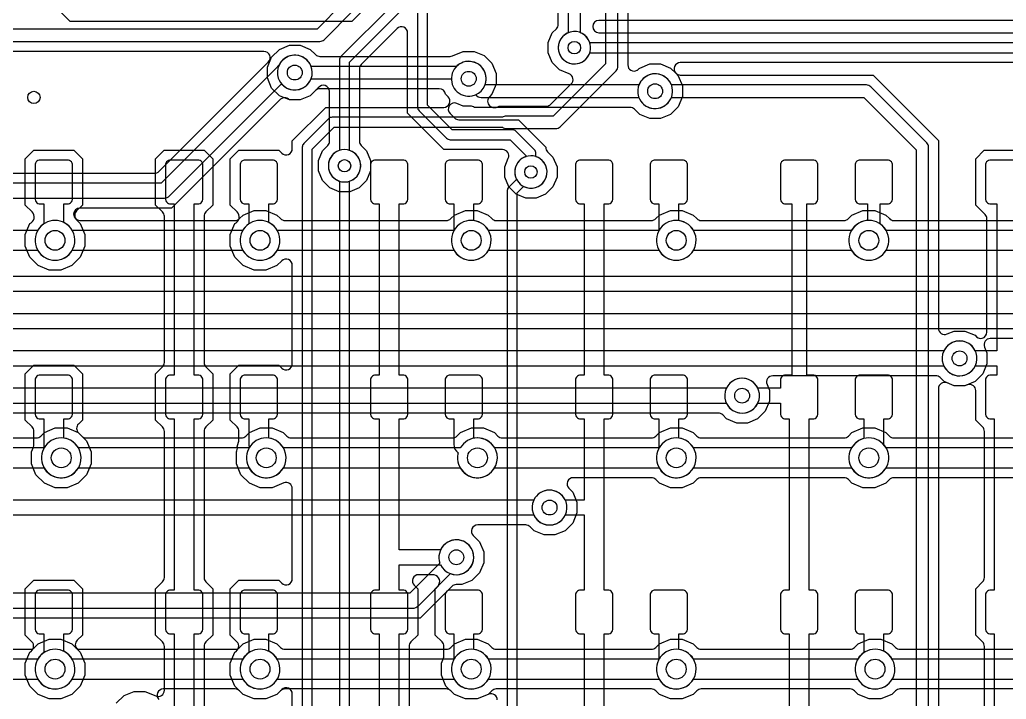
# Model space of a CAD drawing. Header units: millimetres. Extents: x -12.6 to 79.4, y -27 to 65.1.
# Drawn here: x 27.35 to 47.51, y 32.15 to 46.04 of the extents above; entities that cross this region are included whole.
import ezdxf

# ---------------------------------------------------------------- set-up
doc = ezdxf.new("R2010")
doc.units = ezdxf.units.MM

msp = doc.modelspace()

# ---------------------------------------------------------------- linework, layer by layer
at = {"layer": '16_copper'}
msp.add_lwpolyline([(33.954, 46.376), (33.425, 45.847), (22.735, 45.847), (19.507, 49.075)], dxfattribs=at)
for points in [[(7.168, 42.901), (30.102, 42.901, 0.198912), (30.192, 42.938), (32.427, 45.173, 0.668179), (32.338, 45.39), (22.545, 45.39), (19.05, 48.885)], [(19.29, 48.932), (22.592, 45.63, 0.198912), (22.682, 45.593), (33.477, 45.593), (33.483, 45.594, 0.187839), (33.567, 45.63), (34.171, 46.234, 0.198912)], [(35.479, 46.873), (35.479, 44.251, 0.198912), (35.509, 44.179), (36.072, 43.616, 0.198912), (36.144, 43.586), (37.372, 43.586), (37.694, 43.265, 0.043484), (37.689, 43.239), (37.649, 43.223), (37.611, 43.201), (37.577, 43.175), (37.546, 43.144), (37.52, 43.11), (37.498, 43.072), (37.482, 43.032), (37.471, 42.991), (37.465, 42.948), (37.465, 42.904), (37.471, 42.861), (37.482, 42.82), (37.498, 42.78), (37.52, 42.742), (37.546, 42.708), (37.577, 42.677), (37.611, 42.651), (37.649, 42.629), (37.689, 42.613), (37.731, 42.601), (37.774, 42.596), (37.817, 42.596), (37.86, 42.601, 0.716592), (37.942, 43.223), (37.902, 43.239, -0.003047), (37.897, 43.241), (37.897, 43.307, 0.198912), (37.867, 43.379), (37.486, 43.76, 0.198912), (37.414, 43.79), (36.186, 43.79), (35.683, 44.293), (35.683, 46.873)], [(34.979, 46.35), (33.913, 45.284, 0.198912), (33.884, 45.212), (33.884, 43.368), (33.879, 43.366), (33.839, 43.35), (33.801, 43.328), (33.767, 43.302), (33.736, 43.271), (33.71, 43.237), (33.688, 43.199), (33.672, 43.159), (33.661, 43.118), (33.655, 43.075), (33.655, 43.031), (33.661, 42.988), (33.672, 42.947), (33.688, 42.907), (33.71, 42.869), (33.736, 42.835), (33.767, 42.804), (33.801, 42.778), (33.839, 42.756), (33.879, 42.74), (33.921, 42.728), (33.964, 42.723), (34.007, 42.723), (34.05, 42.728, 0.773262), (34.087, 43.368), (34.087, 45.17), (35.153, 46.236, 0.198912)], [(65.937, 45.161), (40.848, 45.161, 0.668185), (40.758, 44.944), (40.809, 44.894), (40.894, 44.688), (40.894, 44.466), (40.809, 44.26), (40.652, 44.103), (40.446, 44.018), (40.224, 44.018), (40.019, 44.103), (39.912, 44.21, 0.198912), (39.823, 44.247), (36.64, 44.247, 0.160537), (36.564, 44.272), (36.414, 44.272), (36.282, 44.327, 0.820685), (36.143, 44.12), (36.233, 44.03, 0.198908), (36.323, 43.993), (37.54, 43.993), (38.1, 43.433, 0.209388), (38.137, 43.338), (38.247, 43.228), (38.329, 43.032), (38.329, 42.82), (38.247, 42.624), (38.097, 42.474), (37.901, 42.393), (37.689, 42.393), (37.493, 42.474), (37.343, 42.624), (37.262, 42.82), (37.262, 43.032), (37.334, 43.208, 0.534518), (37.217, 43.383), (36.018, 43.383), (35.276, 44.125), (35.276, 45.765, 0.668179), (35.059, 45.855), (34.327, 45.123, 0.198912), (34.29, 45.033), (34.29, 43.555, 0.198912), (34.327, 43.465), (34.437, 43.355), (34.519, 43.159), (34.519, 42.947), (34.437, 42.751), (34.287, 42.601), (34.091, 42.52), (33.879, 42.52), (33.683, 42.601), (33.533, 42.751), (33.452, 42.947), (33.452, 43.159), (33.533, 43.355), (33.643, 43.465, 0.198912), (33.68, 43.555), (33.68, 44.576, 0.696443), (33.449, 44.648), (33.286, 44.484), (33.08, 44.399), (32.858, 44.399, 0.442135), (32.657, 44.397), (30.695, 42.435), (30.449, 42.189), (28.575, 42.189, 0.999975), (28.575, 41.935), (31.75, 41.935, 0.198912), (31.839, 41.973), (31.913, 42.046), (32.137, 42.139), (32.379, 42.139), (32.603, 42.046), (32.677, 41.973, 0.198912), (32.766, 41.935), (36.068, 41.935, 0.198912), (36.157, 41.973), (36.231, 42.046), (36.455, 42.139), (36.697, 42.139), (36.921, 42.046), (36.995, 41.973, 0.198912), (37.084, 41.935), (40.259, 41.935, 0.198912), (40.348, 41.973), (40.422, 42.046), (40.646, 42.139), (40.888, 42.139), (41.112, 42.046), (41.186, 41.973, 0.198912), (41.275, 41.935), (44.196, 41.935, 0.198912), (44.285, 41.973), (44.359, 42.046), (44.583, 42.139), (44.825, 42.139), (45.049, 42.046), (45.123, 41.973, 0.198912), (45.212, 41.935), (48.514, 41.935, 0.198912)], [(68.885, 31.811), (68.885, 42.799, 0.198912), (68.855, 42.871), (66.188, 45.538, 0.198912), (66.116, 45.568), (38.999, 45.568, 0.943616), (38.36, 45.401), (38.371, 45.36, 0.722243), (38.999, 45.364), (66.074, 45.364), (68.682, 42.757), (68.682, 31.811)], [(7.378, 42.393), (30.302, 42.393, 0.198912), (30.41, 42.437), (32.699, 44.726, 0.941785), (33.266, 45.156), (33.237, 45.193, 0.493147), (32.673, 45.156), (32.65, 45.116, 0.098046), (32.607, 45.066), (30.239, 42.697), (7.315, 42.697, 0.198912)], [(48.67, 41.732), (45.056, 41.732, 0.577351), (44.352, 41.732), (41.119, 41.732, 0.577351), (40.415, 41.732), (36.928, 41.732, 0.577351), (36.224, 41.732), (32.61, 41.732, 0.577351), (31.906, 41.732), (28.419, 41.732, 0.577351), (27.715, 41.732), (24.482, 41.732, 0.577351), (23.778, 41.732), (20.164, 41.732, 0.577351), (19.46, 41.732), (15.846, 41.732, 0.577351)], [(15.846, 41.326), (19.46, 41.326, 0.577351), (20.164, 41.326), (23.778, 41.326, 0.577351), (24.482, 41.326), (27.715, 41.326, 0.577351), (28.419, 41.326), (31.906, 41.326, 0.577351), (32.61, 41.326), (36.224, 41.326, 0.577351), (36.928, 41.326), (40.415, 41.326, 0.577351), (41.119, 41.326), (44.352, 41.326, 0.577351), (45.056, 41.326), (48.67, 41.326, 0.577351)], [(-10.312, 29.782), (0.393, 40.488), (54.491, 40.488, 0.944056), (55.151, 40.755), (55.133, 40.798, 0.627338), (54.491, 40.792), (0.33, 40.792, 0.198912), (0.222, 40.748), (-10.573, 29.953, 0.198912)], [(-9.042, 30.036), (0.647, 39.726), (50.427, 39.726, 0.944056), (51.087, 39.993), (51.069, 40.036, 0.627338), (50.427, 40.03), (0.584, 40.03, 0.198912), (0.476, 39.986), (-9.303, 30.207, 0.198912)], [(-7.772, 30.29), (0.901, 38.964), (46.236, 38.964, 0.944056), (46.896, 39.231), (46.878, 39.274, 0.627338), (46.236, 39.268), (0.838, 39.268, 0.198912), (0.73, 39.224), (-8.033, 30.461, 0.198912)], [(50.262, 39.522), (47.185, 39.522, 0.534511), (47.067, 39.347), (47.117, 39.227), (47.117, 39.005), (47.032, 38.799), (46.875, 38.642), (46.669, 38.557), (46.447, 38.557), (46.242, 38.642), (46.161, 38.723, 0.198912), (46.071, 38.76), (42.74, 38.76, 0.534511), (42.622, 38.585), (42.672, 38.465), (42.672, 38.243), (42.587, 38.037), (42.43, 37.88), (42.224, 37.795), (42.002, 37.795), (41.797, 37.88), (41.716, 37.961, 0.198912), (41.626, 37.998), (1.292, 37.998, 0.198912)], [(-6.502, 30.544), (1.155, 38.202), (41.791, 38.202, 0.944056), (42.451, 38.469), (42.433, 38.512, 0.627338), (41.791, 38.506), (1.092, 38.506, 0.198912), (0.984, 38.462), (-6.763, 30.715, 0.198912)], [(24.384, 37.49), (27.686, 37.49, 0.198912), (27.775, 37.528), (27.849, 37.601), (28.073, 37.694), (28.315, 37.694), (28.539, 37.601), (28.613, 37.528, 0.198912), (28.702, 37.49), (31.877, 37.49, 0.198912), (31.966, 37.528), (32.04, 37.601), (32.264, 37.694), (32.506, 37.694), (32.73, 37.601), (32.804, 37.528, 0.198912), (32.893, 37.49), (36.195, 37.49, 0.198912), (36.284, 37.528), (36.358, 37.601), (36.582, 37.694), (36.824, 37.694), (37.048, 37.601), (37.122, 37.528, 0.198917), (37.211, 37.49), (40.259, 37.49, 0.198917), (40.348, 37.528), (40.422, 37.601), (40.646, 37.694), (40.888, 37.694), (41.112, 37.601), (41.186, 37.528, 0.198917), (41.275, 37.49), (44.196, 37.49, 0.198917), (44.285, 37.528), (44.359, 37.601), (44.583, 37.694), (44.825, 37.694), (45.049, 37.601), (45.123, 37.528, 0.198917), (45.212, 37.49), (48.641, 37.49, 0.198917)], [(48.797, 37.287), (45.056, 37.287, 0.577351), (44.352, 37.287), (41.119, 37.287, 0.577351), (40.415, 37.287), (37.055, 37.287, 0.577351), (36.351, 37.287), (32.737, 37.287, 0.577351), (32.033, 37.287), (28.546, 37.287, 0.577351), (27.842, 37.287), (24.228, 37.287, 0.577351), (23.524, 37.287), (20.164, 37.287, 0.577351), (19.46, 37.287), (15.846, 37.287, 0.577351)], [(15.846, 36.881), (19.46, 36.881, 0.577351), (20.164, 36.881), (23.524, 36.881, 0.577351), (24.228, 36.881), (27.842, 36.881, 0.577351), (28.546, 36.881), (32.033, 36.881, 0.577351), (32.737, 36.881), (36.351, 36.881, 0.577351), (37.055, 36.881), (40.415, 36.881, 0.577351), (41.119, 36.881), (44.352, 36.881, 0.577351), (45.056, 36.881), (48.797, 36.881, 0.577351)], [(48.641, 36.678), (45.212, 36.678, 0.198917), (45.123, 36.64), (45.049, 36.567), (44.825, 36.474), (44.583, 36.474), (44.359, 36.567), (44.285, 36.64, 0.198917), (44.196, 36.678), (41.275, 36.678, 0.198917), (41.186, 36.64), (41.112, 36.567), (40.888, 36.474), (40.646, 36.474), (40.422, 36.567), (40.348, 36.64, 0.198917), (40.259, 36.678), (38.663, 36.678, 0.668185), (38.574, 36.461), (38.65, 36.385), (38.735, 36.179), (38.735, 35.957), (38.65, 35.751), (38.493, 35.594), (38.287, 35.509), (38.065, 35.509), (37.86, 35.594), (37.779, 35.675, 0.198912), (37.689, 35.712), (36.708, 35.712, 0.668179), (36.618, 35.496), (36.745, 35.369), (36.83, 35.163), (36.83, 34.941), (36.745, 34.735), (36.588, 34.578), (36.382, 34.493), (36.268, 34.493, 0.198912), (36.178, 34.456), (35.529, 33.807), (-0.74, 33.807, 0.198912)], [(-5.232, 30.798), (-0.115, 35.916), (37.854, 35.916, 0.944056), (38.514, 36.183), (38.496, 36.226, 0.627338), (37.854, 36.22), (-0.178, 36.22, 0.198912), (-0.286, 36.176), (-5.493, 30.969, 0.198912)], [(-3.835, 31.052), (-0.877, 34.011), (35.382, 34.011, 0.198912), (35.49, 34.055), (36.151, 34.717, 0.944056), (36.429, 35.372), (36.386, 35.389, 0.627341), (35.936, 34.932), (35.319, 34.315), (-0.94, 34.315, 0.198912), (-1.048, 34.271), (-4.096, 31.223, 0.198912)], [(24.384, 33.172), (27.559, 33.172, 0.198917), (27.648, 33.21), (27.722, 33.283), (27.946, 33.376), (28.188, 33.376), (28.412, 33.283), (28.486, 33.21, 0.198917), (28.575, 33.172), (31.75, 33.172, 0.198917), (31.839, 33.21), (31.913, 33.283), (32.137, 33.376), (32.379, 33.376), (32.603, 33.283), (32.677, 33.21, 0.198917), (32.766, 33.172), (36.068, 33.172, 0.198917), (36.157, 33.21), (36.231, 33.283), (36.455, 33.376), (36.697, 33.376), (36.921, 33.283), (36.995, 33.21, 0.198917), (37.084, 33.172), (40.259, 33.172, 0.198917), (40.348, 33.21), (40.422, 33.283), (40.646, 33.376), (40.888, 33.376), (41.112, 33.283), (41.186, 33.21, 0.198917), (41.275, 33.172), (44.323, 33.172, 0.198917), (44.412, 33.21), (44.486, 33.283), (44.71, 33.376), (44.952, 33.376), (45.176, 33.283), (45.25, 33.21, 0.198917), (45.339, 33.172), (48.514, 33.172, 0.198917)], [(48.67, 32.969), (45.183, 32.969, 0.577351), (44.479, 32.969), (41.119, 32.969, 0.577351), (40.415, 32.969), (36.928, 32.969, 0.577351), (36.224, 32.969), (32.61, 32.969, 0.577351), (31.906, 32.969), (28.419, 32.969, 0.577351), (27.715, 32.969), (24.228, 32.969, 0.577351), (23.524, 32.969), (20.164, 32.969, 0.577351), (19.46, 32.969), (15.973, 32.969, 0.577351)], [(15.973, 32.563), (19.46, 32.563, 0.577351), (20.164, 32.563), (23.524, 32.563, 0.577351), (24.228, 32.563), (27.715, 32.563, 0.577351), (28.419, 32.563), (31.906, 32.563, 0.577351), (32.61, 32.563), (36.224, 32.563, 0.577351), (36.928, 32.563), (40.415, 32.563, 0.577351), (41.119, 32.563), (44.479, 32.563, 0.577351), (45.183, 32.563), (48.67, 32.563, 0.577351)], [(48.514, 32.36), (45.339, 32.36, 0.198917), (45.25, 32.322), (45.176, 32.249), (44.952, 32.156), (44.71, 32.156), (44.486, 32.249), (44.412, 32.322, 0.198917), (44.323, 32.36), (41.275, 32.36, 0.198917), (41.186, 32.322), (41.112, 32.249), (40.888, 32.156), (40.646, 32.156), (40.422, 32.249), (40.348, 32.322, 0.198917), (40.259, 32.36), (37.084, 32.36, 0.198917), (36.995, 32.322), (36.921, 32.249), (36.697, 32.156), (36.455, 32.156), (36.231, 32.249), (36.157, 32.322, 0.198917), (36.068, 32.36), (32.766, 32.36, 0.198917), (32.677, 32.322), (32.603, 32.249), (32.379, 32.156), (32.137, 32.156), (31.913, 32.249), (31.839, 32.322, 0.198917), (31.75, 32.36), (30.281, 32.36, 0.668185), (30.192, 32.143)]]:
    msp.add_lwpolyline(points, format="xyb", dxfattribs=at)
for points in [[(70.257, 31.014, 0.510047), (70.365, 31.189), (70.282, 31.39), (70.282, 31.602), (70.363, 31.798), (70.473, 31.908, 0.198912), (70.51, 31.998), (70.51, 41.858, 0.198912), (70.473, 41.948), (66.434, 45.988, 0.198912), (66.344, 46.025), (39.186, 46.025, 0.999975), (39.186, 45.771), (66.242, 45.771), (69.088, 42.925), (69.088, 31.998, 0.198912), (69.125, 31.908), (69.235, 31.798), (69.317, 31.602), (69.317, 31.39), (69.233, 31.189, 0.534518), (69.351, 31.013), (70.248, 31.013)], [(40.405, 44.227, 1), (40.266, 44.927), (40.221, 44.914, 0.223221), (40.003, 44.704), (36.857, 44.704), (36.863, 44.716, 1), (36.188, 44.946), (36.176, 44.901, 0.57735), (36.64, 44.494), (36.67, 44.506, 0.253815), (36.779, 44.45), (40.003, 44.45), (40.016, 44.419), (40.039, 44.379), (40.067, 44.342), (40.1, 44.309), (40.137, 44.281), (40.178, 44.257), (40.221, 44.24), (40.266, 44.227), (40.312, 44.221), (40.359, 44.221)]]:
    msp.add_lwpolyline(points, format="xyb", close=True, dxfattribs=at)
at = {"layer": '1_copper'}
for points in [[(38.032, 49.899), (34.132, 45.999), (28.377, 45.999), (26.255, 48.121, 0.198912)], [(33.325, 4.76), (33.325, 43.392), (33.773, 43.84), (37.212, 43.84), (37.229, 43.829, 0.120111), (37.287, 43.815), (38.303, 43.815, 0.198912), (38.393, 43.852), (39.536, 44.995, 0.198912), (39.573, 45.085), (39.573, 49.198, 0.981272), (39.332, 49.867), (39.289, 49.85, 0.654591), (39.319, 49.198), (39.319, 45.138), (38.251, 44.069), (37.287, 44.069, 0.161412), (37.212, 44.044), (33.731, 44.044, 0.198912), (33.659, 44.014), (33.151, 43.506, 0.198912), (33.122, 43.434), (33.122, 4.76)], [(39.776, 49.017), (39.776, 45.115, 0.579231), (39.968, 45.005), (39.973, 45.009, 0.104567), (40.019, 45.051), (40.224, 45.136), (40.446, 45.136), (40.652, 45.051), (40.758, 44.944, 0.198912), (40.848, 44.907), (44.79, 44.907), (46.126, 43.571), (46.126, 39.732, 0.534518), (46.302, 39.615), (46.447, 39.675), (46.669, 39.675), (46.875, 39.59, 0.773144), (47.117, 39.654), (47.117, 41.969, 0.198912), (47.08, 42.059), (46.888, 42.25), (46.888, 43.196), (47.063, 43.37), (47.882, 43.37)], [(38.557, 47.193), (38.557, 45.771), (38.538, 45.763), (38.5, 45.741), (38.466, 45.715), (38.435, 45.684), (38.409, 45.65), (38.387, 45.612), (38.371, 45.572), (38.36, 45.531), (38.354, 45.488), (38.354, 45.444), (38.36, 45.401), (38.371, 45.36), (38.387, 45.32), (38.409, 45.282), (38.435, 45.248), (38.466, 45.217), (38.5, 45.191), (38.538, 45.169), (38.578, 45.153), (38.62, 45.141), (38.663, 45.136), (38.706, 45.136), (38.749, 45.141, 0.740841), (38.811, 45.771), (38.811, 47.193, 0.966785)], [(32.918, 30.218), (32.918, 32.258, 0.668185), (32.702, 32.347), (32.603, 32.249), (32.379, 32.156), (32.137, 32.156), (31.913, 32.249), (31.741, 32.421), (31.648, 32.645), (31.648, 32.887), (31.741, 33.111, 0.539723), (31.78, 33.33), (31.648, 33.462), (31.648, 34.407), (31.823, 34.582), (32.642, 34.582), (32.702, 34.522, 0.668185), (32.918, 34.612), (32.918, 36.455, 0.534511), (32.743, 36.572), (32.506, 36.474), (32.264, 36.474), (32.04, 36.567), (31.868, 36.739), (31.775, 36.963), (31.775, 37.205, 0.189395), (31.793, 37.31), (31.821, 37.404, 0.071633), (31.826, 37.44), (31.826, 37.625, 0.198912), (31.789, 37.715), (31.648, 37.856), (31.648, 38.801), (31.823, 38.976), (32.642, 38.976), (32.702, 38.917, 0.668185), (32.918, 39.006), (32.918, 41.021, 0.668185), (32.702, 41.11), (32.603, 41.012), (32.379, 40.919), (32.137, 40.919), (31.913, 41.012), (31.741, 41.184), (31.648, 41.408), (31.648, 41.65), (31.741, 41.874, 0.570781), (31.789, 42.109), (31.648, 42.25), (31.648, 43.196), (31.823, 43.37), (32.642, 43.37), (32.702, 43.311, 0.668185), (32.918, 43.401), (32.918, 43.56), (33.605, 44.247), (36.013, 44.247, 0.668185), (36.102, 44.464), (36.051, 44.514, 0.384282), (35.92, 44.628), (33.482, 44.628, 0.198912), (33.392, 44.591), (33.286, 44.484), (33.08, 44.399), (32.858, 44.399), (32.653, 44.484), (32.495, 44.641), (32.41, 44.847), (32.41, 45.069), (32.495, 45.275), (32.653, 45.432), (32.858, 45.517), (33.08, 45.517), (33.286, 45.432), (33.392, 45.325, 0.198912), (33.482, 45.288), (36.144, 45.288, 0.098491), (36.192, 45.298), (36.414, 45.39), (36.636, 45.39), (36.842, 45.305), (36.999, 45.148), (37.084, 44.942), (37.084, 44.72), (36.999, 44.514), (36.948, 44.464, 0.424253), (36.952, 44.281), (36.956, 44.277, 0.244889), (37.083, 44.247), (37.092, 44.249, 0.104696), (37.148, 44.272), (38.114, 44.272, 0.198912), (38.204, 44.309), (38.62, 44.725, 0.534512), (38.578, 44.932), (38.382, 45.014), (38.232, 45.164), (38.151, 45.36), (38.151, 45.572), (38.232, 45.768), (38.317, 45.853, 0.198912), (38.354, 45.943), (38.354, 47.021, 0.198912)], [(45.923, 0.381), (45.923, 43.434, 0.198912), (45.886, 43.524), (44.743, 44.667, 0.198912), (44.653, 44.704), (40.667, 44.704, 0.981272), (39.998, 44.462), (40.016, 44.419, 0.654591), (40.667, 44.45), (44.601, 44.45), (45.669, 43.381), (45.669, 0.434)], [(29.32, 32.067), (29.478, 32.224), (29.683, 32.309), (29.905, 32.309), (30.127, 32.217, 0.534511), (30.302, 32.334), (30.302, 33.231, 0.198912), (30.265, 33.321), (30.124, 33.462), (30.124, 34.407), (30.265, 34.548, 0.198912), (30.302, 34.638), (30.302, 37.625, 0.198912), (30.265, 37.715), (30.124, 37.856), (30.124, 38.801), (30.265, 38.942, 0.198912), (30.302, 39.032), (30.302, 42.02, 0.198912), (30.265, 42.109), (30.124, 42.25), (30.124, 43.196), (30.299, 43.37), (31.118, 43.37), (31.293, 43.196), (31.293, 42.25), (31.152, 42.109, 0.198912), (31.115, 42.02), (31.115, 39.032, 0.198912), (31.152, 38.942), (31.293, 38.801), (31.293, 37.856), (31.152, 37.715, 0.198912), (31.115, 37.625), (31.115, 34.638, 0.198912), (31.152, 34.548), (31.293, 34.407), (31.293, 33.462), (31.152, 33.321, 0.198912), (31.115, 33.231), (31.115, 30.243, 0.198912)], [(34.087, -4.369), (34.087, 42.738, 0.943616), (33.921, 43.378), (33.879, 43.366, 0.722243), (33.884, 42.738), (33.884, -4.461)], [(35.103, 29.985), (35.103, 33.49), (35.198, 33.49), (35.222, 33.496), (35.244, 33.509), (35.262, 33.527), (35.274, 33.548), (35.281, 33.573), (35.281, 34.296), (35.274, 34.32), (35.262, 34.342), (35.244, 34.36), (35.222, 34.372), (35.198, 34.379), (35.103, 34.379), (35.103, 34.9), (35.949, 34.9, 0.944056), (36.609, 35.167), (36.591, 35.21, 0.627338), (35.949, 35.204), (35.103, 35.204), (35.103, 37.884), (35.198, 37.884), (35.222, 37.891), (35.244, 37.903), (35.262, 37.921), (35.274, 37.943), (35.281, 37.967), (35.281, 38.69), (35.274, 38.715), (35.262, 38.736), (35.244, 38.754), (35.222, 38.767), (35.198, 38.773), (35.103, 38.773), (35.103, 42.278), (35.198, 42.278), (35.222, 42.285), (35.244, 42.297), (35.262, 42.315), (35.274, 42.337), (35.281, 42.361), (35.281, 43.085), (35.274, 43.109), (35.262, 43.131), (35.244, 43.148), (35.222, 43.161), (35.198, 43.167), (34.601, 43.167), (34.577, 43.161), (34.555, 43.148), (34.538, 43.131), (34.525, 43.109), (34.519, 43.085), (34.519, 42.361), (34.525, 42.337), (34.538, 42.315), (34.555, 42.297), (34.577, 42.285), (34.601, 42.278), (34.696, 42.278), (34.696, 38.773), (34.601, 38.773), (34.577, 38.767), (34.555, 38.754), (34.538, 38.736), (34.525, 38.715), (34.519, 38.69), (34.519, 37.967), (34.525, 37.943), (34.538, 37.921), (34.555, 37.903), (34.577, 37.891), (34.601, 37.884), (34.696, 37.884), (34.696, 34.379), (34.601, 34.379), (34.577, 34.372), (34.555, 34.36), (34.538, 34.342), (34.525, 34.32), (34.519, 34.296), (34.519, 33.573), (34.525, 33.548), (34.538, 33.527), (34.555, 33.509), (34.577, 33.496), (34.601, 33.49), (34.696, 33.49), (34.696, 29.985)], [(37.516, -4.257), (37.516, 42.503), (37.645, 42.632, 0.94362), (37.979, 43.201), (37.942, 43.223, 0.722243), (37.501, 42.775), (37.342, 42.617, 0.198912), (37.313, 42.545), (37.313, -4.257)], [(39.294, 29.985), (39.294, 33.49), (39.389, 33.49), (39.413, 33.496), (39.435, 33.509), (39.453, 33.527), (39.465, 33.548), (39.472, 33.573), (39.472, 34.296), (39.465, 34.32), (39.453, 34.342), (39.435, 34.36), (39.413, 34.372), (39.389, 34.379), (39.294, 34.379), (39.294, 37.884), (39.389, 37.884), (39.413, 37.891), (39.435, 37.903), (39.453, 37.921), (39.465, 37.943), (39.472, 37.967), (39.472, 38.69), (39.465, 38.715), (39.453, 38.736), (39.435, 38.754), (39.413, 38.767), (39.389, 38.773), (39.294, 38.773), (39.294, 42.278), (39.389, 42.278), (39.413, 42.285), (39.435, 42.297), (39.453, 42.315), (39.465, 42.337), (39.472, 42.361), (39.472, 43.085), (39.465, 43.109), (39.453, 43.131), (39.435, 43.148), (39.413, 43.161), (39.389, 43.167), (38.792, 43.167), (38.768, 43.161), (38.746, 43.148), (38.729, 43.131), (38.716, 43.109), (38.71, 43.085), (38.71, 42.361), (38.716, 42.337), (38.729, 42.315), (38.746, 42.297), (38.768, 42.285), (38.792, 42.278), (38.887, 42.278), (38.887, 38.773), (38.792, 38.773), (38.768, 38.767), (38.746, 38.754), (38.729, 38.736), (38.716, 38.715), (38.71, 38.69), (38.71, 37.967), (38.716, 37.943), (38.729, 37.921), (38.746, 37.903), (38.768, 37.891), (38.792, 37.884), (38.887, 37.884), (38.887, 36.22), (38.498, 36.22, 0.944056), (37.839, 35.953), (37.857, 35.91, 0.627338), (38.498, 35.916), (38.887, 35.916), (38.887, 34.379), (38.792, 34.379), (38.768, 34.372), (38.746, 34.36), (38.729, 34.342), (38.716, 34.32), (38.71, 34.296), (38.71, 33.573), (38.716, 33.548), (38.729, 33.527), (38.746, 33.509), (38.768, 33.496), (38.792, 33.49), (38.887, 33.49), (38.887, 29.985)], [(43.485, 29.985), (43.485, 33.49), (43.58, 33.49), (43.604, 33.496), (43.626, 33.509), (43.644, 33.527), (43.656, 33.548), (43.663, 33.573), (43.663, 34.296), (43.656, 34.32), (43.644, 34.342), (43.626, 34.36), (43.604, 34.372), (43.58, 34.379), (43.485, 34.379), (43.485, 37.884), (43.58, 37.884), (43.604, 37.891), (43.626, 37.903), (43.644, 37.921), (43.656, 37.943), (43.663, 37.967), (43.663, 38.69), (43.656, 38.715), (43.644, 38.736), (43.626, 38.754), (43.604, 38.767), (43.58, 38.773), (43.434, 38.773), (43.434, 42.278), (43.58, 42.278), (43.604, 42.285), (43.626, 42.297), (43.644, 42.315), (43.656, 42.337), (43.663, 42.361), (43.663, 43.085), (43.656, 43.109), (43.644, 43.131), (43.626, 43.148), (43.604, 43.161), (43.58, 43.167), (42.983, 43.167), (42.959, 43.161), (42.937, 43.148), (42.92, 43.131), (42.907, 43.109), (42.901, 43.085), (42.901, 42.361), (42.907, 42.337), (42.92, 42.315), (42.937, 42.297), (42.959, 42.285), (42.983, 42.278), (43.129, 42.278), (43.129, 38.773), (42.983, 38.773), (42.959, 38.767), (42.937, 38.754), (42.92, 38.736), (42.907, 38.715), (42.901, 38.69), (42.901, 38.506), (42.435, 38.506, 0.944056), (41.776, 38.239), (41.794, 38.196, 0.627338), (42.435, 38.202), (42.901, 38.202), (42.901, 37.967), (42.907, 37.943), (42.92, 37.921), (42.937, 37.903), (42.959, 37.891), (42.983, 37.884), (43.078, 37.884), (43.078, 34.379), (42.983, 34.379), (42.959, 34.372), (42.937, 34.36), (42.92, 34.342), (42.907, 34.32), (42.901, 34.296), (42.901, 33.573), (42.907, 33.548), (42.92, 33.527), (42.937, 33.509), (42.959, 33.496), (42.983, 33.49), (43.078, 33.49), (43.078, 29.985)], [(47.771, 43.167), (47.174, 43.167), (47.15, 43.161), (47.128, 43.148), (47.111, 43.131), (47.098, 43.109), (47.092, 43.085), (47.092, 42.361), (47.098, 42.337), (47.111, 42.315), (47.128, 42.297), (47.15, 42.285), (47.174, 42.278), (47.32, 42.278), (47.32, 39.268), (46.88, 39.268, 0.944056), (46.221, 39.001), (46.239, 38.958, 0.627338), (46.88, 38.964), (47.32, 38.964), (47.32, 38.773), (47.174, 38.773), (47.15, 38.767), (47.128, 38.754), (47.111, 38.736), (47.098, 38.715), (47.092, 38.69), (47.092, 37.967), (47.098, 37.943), (47.111, 37.921), (47.128, 37.903), (47.15, 37.891), (47.174, 37.884), (47.269, 37.884), (47.269, 34.379), (47.174, 34.379), (47.15, 34.372), (47.128, 34.36), (47.111, 34.342), (47.098, 34.32), (47.092, 34.296), (47.092, 33.573), (47.098, 33.548), (47.111, 33.527), (47.128, 33.509), (47.15, 33.496), (47.174, 33.49), (47.269, 33.49), (47.269, 29.985)], [(47.066, 30.243), (47.066, 33.231, 0.198912), (47.029, 33.321), (46.888, 33.462), (46.888, 34.407), (47.029, 34.548, 0.198912), (47.066, 34.638), (47.066, 37.625, 0.198912), (47.029, 37.715), (46.888, 37.856), (46.888, 38.458, 0.475561), (46.736, 38.582), (46.72, 38.577, 0.092826), (46.669, 38.557), (46.447, 38.557), (46.302, 38.617, 0.534518), (46.126, 38.5), (46.126, 0.244)], [(37.109, 32.137, 0.534511), (36.934, 32.254), (36.697, 32.156), (36.455, 32.156), (36.231, 32.249), (36.059, 32.421), (35.966, 32.645), (35.966, 32.887), (36.008, 32.987, 0.098491), (36.017, 33.035), (36.017, 33.231, 0.198912), (35.98, 33.321), (35.839, 33.462), (35.839, 34.407, 0.191763), (35.91, 34.483), (35.916, 34.494, 0.575464), (35.784, 34.696), (35.501, 34.696, 0.668185), (35.411, 34.48), (35.484, 34.407), (35.484, 33.462), (35.343, 33.321, 0.198912), (35.306, 33.231), (35.306, 30.243, 0.198912)]]:
    msp.add_lwpolyline(points, format="xyb", dxfattribs=at)
for points in [[(36.595, 44.481, 1), (36.456, 45.181), (36.411, 45.168, 0.112469), (36.276, 45.085), (33.301, 45.085, 0.981272), (32.632, 44.843), (32.65, 44.8, 0.654591), (33.301, 44.831), (36.17, 44.831), (36.17, 44.808), (36.176, 44.761), (36.188, 44.716), (36.206, 44.673), (36.229, 44.633), (36.257, 44.596), (36.29, 44.563), (36.327, 44.535), (36.368, 44.511), (36.411, 44.494), (36.456, 44.481), (36.502, 44.475), (36.549, 44.475)], [(27.946, 40.919), (27.722, 41.012), (27.55, 41.184), (27.457, 41.408), (27.457, 41.65), (27.55, 41.874, 0.570781), (27.598, 42.109), (27.457, 42.25), (27.457, 43.196), (27.632, 43.37), (28.451, 43.37), (28.626, 43.196), (28.626, 42.25), (28.507, 42.131, 0.414219), (28.507, 41.951), (28.584, 41.874), (28.677, 41.65), (28.677, 41.408), (28.584, 41.184), (28.412, 41.012), (28.188, 40.919)], [(28.146, 41.13, 0.718932), (28.245, 41.895), (28.245, 42.278), (28.34, 42.278), (28.364, 42.285), (28.386, 42.297), (28.404, 42.315), (28.416, 42.337), (28.423, 42.361), (28.423, 43.085), (28.416, 43.109), (28.404, 43.131), (28.386, 43.148), (28.364, 43.161), (28.34, 43.167), (27.743, 43.167), (27.719, 43.161), (27.697, 43.148), (27.68, 43.131), (27.667, 43.109), (27.661, 43.085), (27.661, 42.361), (27.667, 42.337), (27.68, 42.315), (27.697, 42.297), (27.719, 42.285), (27.743, 42.278), (27.838, 42.278), (27.838, 41.866), (27.798, 41.835), (27.761, 41.798), (27.728, 41.755), (27.702, 41.709), (27.681, 41.66), (27.668, 41.608), (27.661, 41.556), (27.661, 41.502), (27.668, 41.45), (27.681, 41.398), (27.702, 41.349), (27.728, 41.303), (27.761, 41.26), (27.798, 41.223), (27.841, 41.19), (27.887, 41.164), (27.936, 41.143), (27.988, 41.13), (28.04, 41.123), (28.094, 41.123)], [(32.337, 41.13, 0.718932), (32.436, 41.895), (32.436, 42.278), (32.531, 42.278), (32.555, 42.285), (32.577, 42.297), (32.595, 42.315), (32.607, 42.337), (32.614, 42.361), (32.614, 43.085), (32.607, 43.109), (32.595, 43.131), (32.577, 43.148), (32.555, 43.161), (32.531, 43.167), (31.934, 43.167), (31.91, 43.161), (31.888, 43.148), (31.871, 43.131), (31.858, 43.109), (31.852, 43.085), (31.852, 42.361), (31.858, 42.337), (31.871, 42.315), (31.888, 42.297), (31.91, 42.285), (31.934, 42.278), (32.029, 42.278), (32.029, 41.866), (31.989, 41.835), (31.952, 41.798), (31.919, 41.755), (31.893, 41.709), (31.872, 41.66), (31.859, 41.608), (31.852, 41.556), (31.852, 41.502), (31.859, 41.45), (31.872, 41.398), (31.893, 41.349), (31.919, 41.303), (31.952, 41.26), (31.989, 41.223), (32.032, 41.19), (32.078, 41.164), (32.127, 41.143), (32.179, 41.13), (32.231, 41.123), (32.285, 41.123)], [(36.655, 41.13, 0.850835), (36.627, 41.932), (36.627, 42.278), (36.722, 42.278), (36.746, 42.285), (36.768, 42.297), (36.786, 42.315), (36.798, 42.337), (36.805, 42.361), (36.805, 43.085), (36.798, 43.109), (36.786, 43.131), (36.768, 43.148), (36.746, 43.161), (36.722, 43.167), (36.125, 43.167), (36.101, 43.161), (36.079, 43.148), (36.062, 43.131), (36.049, 43.109), (36.043, 43.085), (36.043, 42.361), (36.049, 42.337), (36.062, 42.315), (36.079, 42.297), (36.101, 42.285), (36.125, 42.278), (36.22, 42.278), (36.22, 41.726), (36.211, 41.709), (36.19, 41.66), (36.177, 41.608), (36.17, 41.556), (36.17, 41.502), (36.177, 41.45), (36.19, 41.398), (36.211, 41.349), (36.237, 41.303), (36.27, 41.26), (36.307, 41.223), (36.35, 41.19), (36.396, 41.164), (36.445, 41.143), (36.497, 41.13), (36.549, 41.123), (36.603, 41.123)], [(40.846, 41.13, 0.850835), (40.818, 41.932), (40.818, 42.278), (40.913, 42.278), (40.937, 42.285), (40.959, 42.297), (40.977, 42.315), (40.989, 42.337), (40.996, 42.361), (40.996, 43.085), (40.989, 43.109), (40.977, 43.131), (40.959, 43.148), (40.937, 43.161), (40.913, 43.167), (40.316, 43.167), (40.292, 43.161), (40.27, 43.148), (40.253, 43.131), (40.24, 43.109), (40.234, 43.085), (40.234, 42.361), (40.24, 42.337), (40.253, 42.315), (40.27, 42.297), (40.292, 42.285), (40.316, 42.278), (40.411, 42.278), (40.411, 41.726), (40.402, 41.709), (40.381, 41.66), (40.368, 41.608), (40.361, 41.556), (40.361, 41.502), (40.368, 41.45), (40.381, 41.398), (40.402, 41.349), (40.428, 41.303), (40.461, 41.26), (40.498, 41.223), (40.541, 41.19), (40.587, 41.164), (40.636, 41.143), (40.688, 41.13), (40.74, 41.123), (40.794, 41.123)], [(44.783, 41.13, 0.665576), (44.933, 41.866), (44.933, 42.278), (45.104, 42.278), (45.128, 42.285), (45.15, 42.297), (45.168, 42.315), (45.18, 42.337), (45.187, 42.361), (45.187, 43.085), (45.18, 43.109), (45.168, 43.131), (45.15, 43.148), (45.128, 43.161), (45.104, 43.167), (44.507, 43.167), (44.483, 43.161), (44.461, 43.148), (44.444, 43.131), (44.431, 43.109), (44.425, 43.085), (44.425, 42.361), (44.431, 42.337), (44.444, 42.315), (44.461, 42.297), (44.483, 42.285), (44.507, 42.278), (44.679, 42.278), (44.679, 41.935), (44.677, 41.935), (44.625, 41.928), (44.573, 41.915), (44.524, 41.894), (44.478, 41.868), (44.435, 41.835), (44.398, 41.798), (44.365, 41.755), (44.339, 41.709), (44.318, 41.66), (44.305, 41.608), (44.298, 41.556), (44.298, 41.502), (44.305, 41.45), (44.318, 41.398), (44.339, 41.349), (44.365, 41.303), (44.398, 41.26), (44.435, 41.223), (44.478, 41.19), (44.524, 41.164), (44.573, 41.143), (44.625, 41.13), (44.677, 41.123), (44.731, 41.123)], [(28.073, 36.474), (27.849, 36.567), (27.677, 36.739), (27.584, 36.963), (27.584, 37.205), (27.626, 37.305, 0.098491), (27.635, 37.353), (27.635, 37.625, 0.198912), (27.598, 37.715), (27.457, 37.856), (27.457, 38.801), (27.632, 38.976), (28.451, 38.976), (28.626, 38.801), (28.626, 37.856), (28.545, 37.775, 0.414219), (28.545, 37.595), (28.711, 37.429), (28.804, 37.205), (28.804, 36.963), (28.711, 36.739), (28.539, 36.567), (28.315, 36.474)], [(28.273, 36.685, 0.850835), (28.245, 37.487), (28.245, 37.884), (28.34, 37.884), (28.364, 37.891), (28.386, 37.903), (28.404, 37.921), (28.416, 37.943), (28.423, 37.967), (28.423, 38.69), (28.416, 38.715), (28.404, 38.736), (28.386, 38.754), (28.364, 38.767), (28.34, 38.773), (27.743, 38.773), (27.719, 38.767), (27.697, 38.754), (27.68, 38.736), (27.667, 38.715), (27.661, 38.69), (27.661, 37.967), (27.667, 37.943), (27.68, 37.921), (27.697, 37.903), (27.719, 37.891), (27.743, 37.884), (27.838, 37.884), (27.838, 37.281), (27.829, 37.264), (27.808, 37.215), (27.795, 37.163), (27.788, 37.111), (27.788, 37.057), (27.795, 37.005), (27.808, 36.953), (27.829, 36.904), (27.855, 36.858), (27.888, 36.815), (27.925, 36.778), (27.968, 36.745), (28.014, 36.719), (28.063, 36.698), (28.115, 36.685), (28.167, 36.678), (28.221, 36.678)], [(32.464, 36.685, 0.850835), (32.436, 37.487), (32.436, 37.884), (32.531, 37.884), (32.555, 37.891), (32.577, 37.903), (32.595, 37.921), (32.607, 37.943), (32.614, 37.967), (32.614, 38.69), (32.607, 38.715), (32.595, 38.736), (32.577, 38.754), (32.555, 38.767), (32.531, 38.773), (31.934, 38.773), (31.91, 38.767), (31.888, 38.754), (31.871, 38.736), (31.858, 38.715), (31.852, 38.69), (31.852, 37.967), (31.858, 37.943), (31.871, 37.921), (31.888, 37.903), (31.91, 37.891), (31.934, 37.884), (32.029, 37.884), (32.029, 37.363, 0.080441), (32.04, 37.299), (32.02, 37.264), (31.999, 37.215), (31.986, 37.163), (31.979, 37.111), (31.979, 37.057), (31.986, 37.005), (31.999, 36.953), (32.02, 36.904), (32.046, 36.858), (32.079, 36.815), (32.116, 36.778), (32.159, 36.745), (32.205, 36.719), (32.254, 36.698), (32.306, 36.685), (32.358, 36.678), (32.412, 36.678)], [(36.782, 36.685, 0.995983), (36.627, 37.484), (36.627, 37.884), (36.722, 37.884), (36.746, 37.891), (36.768, 37.903), (36.786, 37.921), (36.798, 37.943), (36.805, 37.967), (36.805, 38.69), (36.798, 38.715), (36.786, 38.736), (36.768, 38.754), (36.746, 38.767), (36.722, 38.773), (36.125, 38.773), (36.101, 38.767), (36.079, 38.754), (36.062, 38.736), (36.049, 38.715), (36.043, 38.69), (36.043, 37.967), (36.049, 37.943), (36.062, 37.921), (36.079, 37.903), (36.101, 37.891), (36.125, 37.884), (36.22, 37.884), (36.22, 37.363, 0.25395), (36.31, 37.189), (36.304, 37.163), (36.297, 37.111), (36.297, 37.057), (36.304, 37.005), (36.317, 36.953), (36.338, 36.904), (36.364, 36.858), (36.397, 36.815), (36.434, 36.778), (36.477, 36.745), (36.523, 36.719), (36.572, 36.698), (36.624, 36.685), (36.676, 36.678), (36.73, 36.678)], [(40.846, 36.685, 0.850835), (40.818, 37.487), (40.818, 37.884), (40.913, 37.884), (40.937, 37.891), (40.959, 37.903), (40.977, 37.921), (40.989, 37.943), (40.996, 37.967), (40.996, 38.69), (40.989, 38.715), (40.977, 38.736), (40.959, 38.754), (40.937, 38.767), (40.913, 38.773), (40.316, 38.773), (40.292, 38.767), (40.27, 38.754), (40.253, 38.736), (40.24, 38.715), (40.234, 38.69), (40.234, 37.967), (40.24, 37.943), (40.253, 37.921), (40.27, 37.903), (40.292, 37.891), (40.316, 37.884), (40.411, 37.884), (40.411, 37.281), (40.402, 37.264), (40.381, 37.215), (40.368, 37.163), (40.361, 37.111), (40.361, 37.057), (40.368, 37.005), (40.381, 36.953), (40.402, 36.904), (40.428, 36.858), (40.461, 36.815), (40.498, 36.778), (40.541, 36.745), (40.587, 36.719), (40.636, 36.698), (40.688, 36.685), (40.74, 36.678), (40.794, 36.678)], [(44.783, 36.685, 0.578972), (45.009, 37.354), (45.009, 37.884), (45.104, 37.884), (45.128, 37.891), (45.15, 37.903), (45.168, 37.921), (45.18, 37.943), (45.187, 37.967), (45.187, 38.69), (45.18, 38.715), (45.168, 38.736), (45.15, 38.754), (45.128, 38.767), (45.104, 38.773), (44.507, 38.773), (44.483, 38.767), (44.461, 38.754), (44.444, 38.736), (44.431, 38.715), (44.425, 38.69), (44.425, 37.967), (44.431, 37.943), (44.444, 37.921), (44.461, 37.903), (44.483, 37.891), (44.507, 37.884), (44.602, 37.884), (44.602, 37.478), (44.573, 37.47), (44.524, 37.449), (44.478, 37.423), (44.435, 37.39), (44.398, 37.353), (44.365, 37.31), (44.339, 37.264), (44.318, 37.215), (44.305, 37.163), (44.298, 37.111), (44.298, 37.057), (44.305, 37.005), (44.318, 36.953), (44.339, 36.904), (44.365, 36.858), (44.398, 36.815), (44.435, 36.778), (44.478, 36.745), (44.524, 36.719), (44.573, 36.698), (44.625, 36.685), (44.677, 36.678), (44.731, 36.678)], [(27.946, 32.156), (27.722, 32.249), (27.55, 32.421), (27.457, 32.645), (27.457, 32.887), (27.55, 33.111, 0.539723), (27.589, 33.33), (27.457, 33.462), (27.457, 34.407), (27.632, 34.582), (28.451, 34.582), (28.626, 34.407), (28.626, 33.462), (28.519, 33.355, 0.414219), (28.519, 33.176), (28.584, 33.111), (28.677, 32.887), (28.677, 32.645), (28.584, 32.421), (28.412, 32.249), (28.188, 32.156)], [(28.146, 32.367, 0.718932), (28.245, 33.132), (28.245, 33.49), (28.34, 33.49), (28.364, 33.496), (28.386, 33.509), (28.404, 33.527), (28.416, 33.548), (28.423, 33.573), (28.423, 34.296), (28.416, 34.32), (28.404, 34.342), (28.386, 34.36), (28.364, 34.372), (28.34, 34.379), (27.743, 34.379), (27.719, 34.372), (27.697, 34.36), (27.68, 34.342), (27.667, 34.32), (27.661, 34.296), (27.661, 33.573), (27.667, 33.548), (27.68, 33.527), (27.697, 33.509), (27.719, 33.496), (27.743, 33.49), (27.838, 33.49), (27.838, 33.103), (27.798, 33.072), (27.761, 33.035), (27.728, 32.992), (27.702, 32.946), (27.681, 32.897), (27.668, 32.845), (27.661, 32.793), (27.661, 32.739), (27.668, 32.687), (27.681, 32.635), (27.702, 32.586), (27.728, 32.54), (27.761, 32.497), (27.798, 32.46), (27.841, 32.427), (27.887, 32.401), (27.936, 32.38), (27.988, 32.367), (28.04, 32.36), (28.094, 32.36)], [(32.337, 32.367, 0.718932), (32.436, 33.132), (32.436, 33.49), (32.531, 33.49), (32.555, 33.496), (32.577, 33.509), (32.595, 33.527), (32.607, 33.548), (32.614, 33.573), (32.614, 34.296), (32.607, 34.32), (32.595, 34.342), (32.577, 34.36), (32.555, 34.372), (32.531, 34.379), (31.934, 34.379), (31.91, 34.372), (31.888, 34.36), (31.871, 34.342), (31.858, 34.32), (31.852, 34.296), (31.852, 33.573), (31.858, 33.548), (31.871, 33.527), (31.888, 33.509), (31.91, 33.496), (31.934, 33.49), (32.029, 33.49), (32.029, 33.103), (31.989, 33.072), (31.952, 33.035), (31.919, 32.992), (31.893, 32.946), (31.872, 32.897), (31.859, 32.845), (31.852, 32.793), (31.852, 32.739), (31.859, 32.687), (31.872, 32.635), (31.893, 32.586), (31.919, 32.54), (31.952, 32.497), (31.989, 32.46), (32.032, 32.427), (32.078, 32.401), (32.127, 32.38), (32.179, 32.367), (32.231, 32.36), (32.285, 32.36)], [(36.655, 32.367, 0.850835), (36.627, 33.169), (36.627, 33.49), (36.722, 33.49), (36.746, 33.496), (36.768, 33.509), (36.786, 33.527), (36.798, 33.548), (36.805, 33.573), (36.805, 34.296), (36.798, 34.32), (36.786, 34.342), (36.768, 34.36), (36.746, 34.372), (36.722, 34.379), (36.125, 34.379), (36.101, 34.372), (36.079, 34.36), (36.062, 34.342), (36.049, 34.32), (36.043, 34.296), (36.043, 33.573), (36.049, 33.548), (36.062, 33.527), (36.079, 33.509), (36.101, 33.496), (36.125, 33.49), (36.22, 33.49), (36.22, 32.963), (36.211, 32.946), (36.19, 32.897), (36.177, 32.845), (36.17, 32.793), (36.17, 32.739), (36.177, 32.687), (36.19, 32.635), (36.211, 32.586), (36.237, 32.54), (36.27, 32.497), (36.307, 32.46), (36.35, 32.427), (36.396, 32.401), (36.445, 32.38), (36.497, 32.367), (36.549, 32.36), (36.603, 32.36)], [(40.846, 32.367, 0.850835), (40.818, 33.169), (40.818, 33.49), (40.913, 33.49), (40.937, 33.496), (40.959, 33.509), (40.977, 33.527), (40.989, 33.548), (40.996, 33.573), (40.996, 34.296), (40.989, 34.32), (40.977, 34.342), (40.959, 34.36), (40.937, 34.372), (40.913, 34.379), (40.316, 34.379), (40.292, 34.372), (40.27, 34.36), (40.253, 34.342), (40.24, 34.32), (40.234, 34.296), (40.234, 33.573), (40.24, 33.548), (40.253, 33.527), (40.27, 33.509), (40.292, 33.496), (40.316, 33.49), (40.411, 33.49), (40.411, 32.963), (40.402, 32.946), (40.381, 32.897), (40.368, 32.845), (40.361, 32.793), (40.361, 32.739), (40.368, 32.687), (40.381, 32.635), (40.402, 32.586), (40.428, 32.54), (40.461, 32.497), (40.498, 32.46), (40.541, 32.427), (40.587, 32.401), (40.636, 32.38), (40.688, 32.367), (40.74, 32.36), (40.794, 32.36)], [(44.91, 32.367, 0.718932), (45.009, 33.132), (45.009, 33.49), (45.104, 33.49), (45.128, 33.496), (45.15, 33.509), (45.168, 33.527), (45.18, 33.548), (45.187, 33.573), (45.187, 34.296), (45.18, 34.32), (45.168, 34.342), (45.15, 34.36), (45.128, 34.372), (45.104, 34.379), (44.507, 34.379), (44.483, 34.372), (44.461, 34.36), (44.444, 34.342), (44.431, 34.32), (44.425, 34.296), (44.425, 33.573), (44.431, 33.548), (44.444, 33.527), (44.461, 33.509), (44.483, 33.496), (44.507, 33.49), (44.602, 33.49), (44.602, 33.103), (44.562, 33.072), (44.525, 33.035), (44.492, 32.992), (44.466, 32.946), (44.445, 32.897), (44.432, 32.845), (44.425, 32.793), (44.425, 32.739), (44.432, 32.687), (44.445, 32.635), (44.466, 32.586), (44.492, 32.54), (44.525, 32.497), (44.562, 32.46), (44.605, 32.427), (44.651, 32.401), (44.7, 32.38), (44.752, 32.367), (44.804, 32.36), (44.858, 32.36)]]:
    msp.add_lwpolyline(points, format="xyb", close=True, dxfattribs=at)
msp.add_lwpolyline([(30.912, 29.985), (30.912, 33.49), (31.007, 33.49), (31.031, 33.496), (31.053, 33.509), (31.071, 33.527), (31.083, 33.548), (31.09, 33.573), (31.09, 34.296), (31.083, 34.32), (31.071, 34.342), (31.053, 34.36), (31.031, 34.372), (31.007, 34.379), (30.912, 34.379), (30.912, 37.884), (31.007, 37.884), (31.031, 37.891), (31.053, 37.903), (31.071, 37.921), (31.083, 37.943), (31.09, 37.967), (31.09, 38.69), (31.083, 38.715), (31.071, 38.736), (31.053, 38.754), (31.031, 38.767), (31.007, 38.773), (30.912, 38.773), (30.912, 42.278), (31.007, 42.278), (31.031, 42.285), (31.053, 42.297), (31.071, 42.315), (31.083, 42.337), (31.09, 42.361), (31.09, 43.085), (31.083, 43.109), (31.071, 43.131), (31.053, 43.148), (31.031, 43.161), (31.007, 43.167), (30.41, 43.167), (30.386, 43.161), (30.364, 43.148), (30.347, 43.131), (30.334, 43.109), (30.328, 43.085), (30.328, 42.361), (30.334, 42.337), (30.347, 42.315), (30.364, 42.297), (30.386, 42.285), (30.41, 42.278), (30.505, 42.278), (30.505, 38.773), (30.41, 38.773), (30.386, 38.767), (30.364, 38.754), (30.347, 38.736), (30.334, 38.715), (30.328, 38.69), (30.328, 37.967), (30.334, 37.943), (30.347, 37.921), (30.364, 37.903), (30.386, 37.891), (30.41, 37.884), (30.505, 37.884), (30.505, 34.379), (30.41, 34.379), (30.386, 34.372), (30.364, 34.36), (30.347, 34.342), (30.334, 34.32), (30.328, 34.296), (30.328, 33.573), (30.334, 33.548), (30.347, 33.527), (30.364, 33.509), (30.386, 33.496), (30.41, 33.49), (30.505, 33.49), (30.505, 31.902)], dxfattribs=at)
at = {"layer": 'drills_via_1_16'}
for centre, radius in [((38.684, 45.466), 0.127), ((32.969, 44.958), 0.152), ((36.525, 44.831), 0.152), ((27.635, 44.45), 0.127), ((40.335, 44.577), 0.152), ((33.985, 43.053), 0.127), ((37.795, 42.926), 0.127), ((28.067, 41.529), 0.203), ((32.258, 41.529), 0.203), ((36.576, 41.529), 0.203), ((40.767, 41.529), 0.203), ((44.704, 41.529), 0.203), ((46.558, 39.116), 0.152), ((42.113, 38.354), 0.152), ((28.194, 37.084), 0.203), ((32.385, 37.084), 0.203), ((36.703, 37.084), 0.203), ((40.767, 37.084), 0.203), ((44.704, 37.084), 0.203), ((38.176, 36.068), 0.152), ((36.271, 35.052), 0.152), ((28.067, 32.766), 0.203), ((32.258, 32.766), 0.203), ((36.576, 32.766), 0.203), ((40.767, 32.766), 0.203), ((44.831, 32.766), 0.203)]:
    msp.add_circle(centre, radius, dxfattribs=at)

doc.saveas('drawing.dxf')
